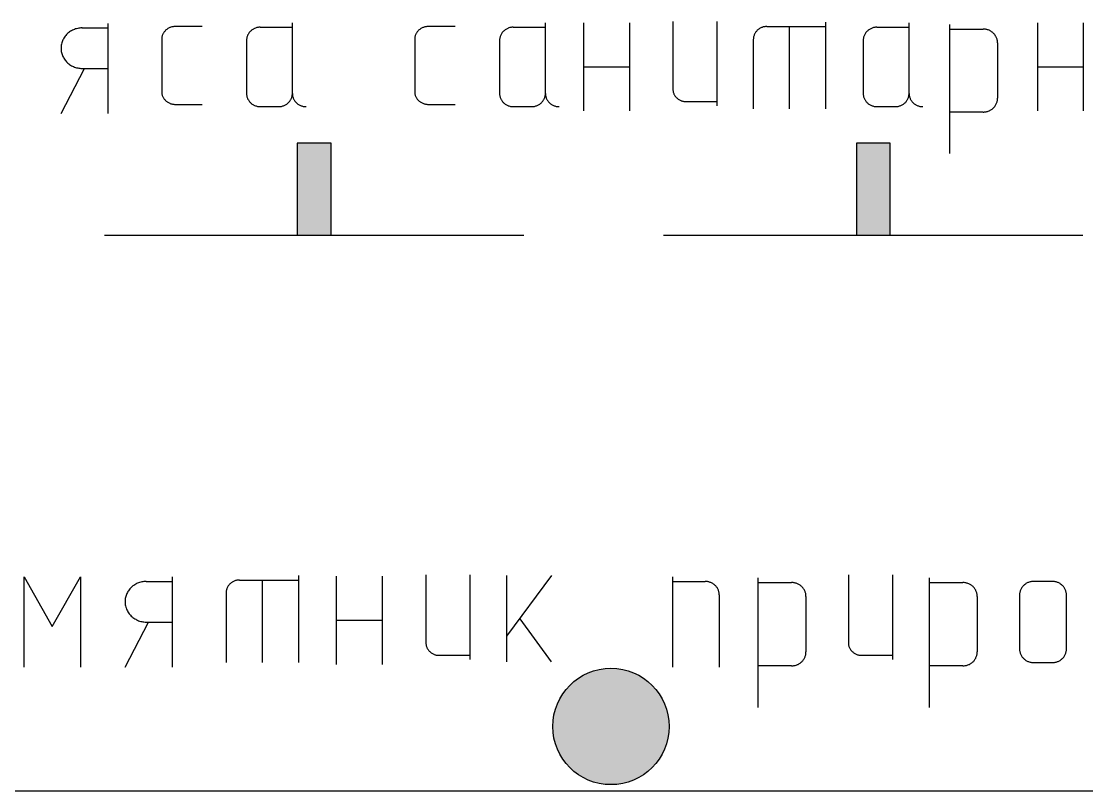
# Model space of a CAD drawing. Extents: x -2918 to -212, y 225 to 5715.
# Drawn here: x -374.54 to -362.2, y 924.3 to 933.22 of the extents above; entities that cross this region are included whole.
import ezdxf

# ---------------------------------------------------------------- set-up
doc = ezdxf.new("R2010")
doc.units = 0
doc.layers.get('0').update_dxf_attribs({"linetype": 'CONTINUOUS'})

# ---------------------------------------------------------------- blocks, each defined once
blk = doc.blocks.new('УСЛ__ОБОЗНАЧЕНИЯ_ГЕО_2')
at = {"linetype": 'CONTINUOUS'}
for points in [[(104.57, -100.262), (104.179, -100.262), (104.179, -101.328), (104.57, -101.328)], [(111.046, -100.262), (110.655, -100.262), (110.655, -101.328), (111.046, -101.328)]]:
    blk.add_hatch(color=18, dxfattribs=at).paths.add_polyline_path(points)
h = blk.add_hatch(color=18, dxfattribs=at)
edge = h.paths.add_edge_path()
edge.add_arc((107.812, -107.02), 0.674, 0, 360)
at = {"color": 18, "linetype": 'CONTINUOUS'}
for p, q in [((101.553, -98.965), (101.542, -98.972)), ((101.564, -98.958), (101.553, -98.965)), ((101.575, -98.952), (101.564, -98.958)), ((101.587, -98.947), (101.575, -98.952)), ((101.598, -98.943), (101.587, -98.947)), ((101.61, -98.938), (101.598, -98.943)), ((101.623, -98.935), (101.61, -98.938)), ((101.635, -98.932), (101.623, -98.935)), ((101.647, -98.93), (101.635, -98.932)), ((101.66, -98.928), (101.647, -98.93)), ((101.673, -98.927), (101.66, -98.928)), ((101.686, -98.927), (101.673, -98.927)), ((101.685, -98.927), (101.982, -98.927)), ((101.983, -98.875), (101.983, -99.916)), ((102.643, -98.966), (102.638, -98.972)), ((102.648, -98.96), (102.643, -98.966)), ((102.654, -98.954), (102.648, -98.96)), ((102.659, -98.949), (102.654, -98.954)), ((102.666, -98.943), (102.659, -98.949)), ((102.672, -98.939), (102.666, -98.943)), ((102.679, -98.934), (102.672, -98.939)), ((102.686, -98.93), (102.679, -98.934)), ((102.693, -98.926), (102.686, -98.93)), ((102.701, -98.923), (102.693, -98.926)), ((102.708, -98.92), (102.701, -98.923)), ((102.716, -98.917), (102.708, -98.92)), ((102.724, -98.915), (102.716, -98.917)), ((102.732, -98.913), (102.724, -98.915)), ((102.74, -98.912), (102.732, -98.913)), ((102.748, -98.911), (102.74, -98.912)), ((102.756, -98.91), (102.748, -98.911)), ((102.764, -98.91), (102.756, -98.91)), ((103.077, -98.91), (102.764, -98.91)), ((103.637, -98.963), (103.632, -98.969)), ((103.643, -98.958), (103.637, -98.963)), ((103.65, -98.952), (103.643, -98.958)), ((103.656, -98.948), (103.65, -98.952)), ((103.663, -98.943), (103.656, -98.948)), ((103.67, -98.939), (103.663, -98.943)), ((103.677, -98.935), (103.67, -98.939)), ((103.685, -98.932), (103.677, -98.935)), ((103.693, -98.928), (103.685, -98.932)), ((103.701, -98.926), (103.693, -98.928)), ((103.709, -98.923), (103.701, -98.926)), ((103.717, -98.922), (103.709, -98.923)), ((103.725, -98.92), (103.717, -98.922)), ((103.733, -98.919), (103.725, -98.92)), ((103.742, -98.919), (103.733, -98.919)), ((103.75, -98.918), (103.742, -98.919)), ((103.75, -98.918), (104.122, -98.918)), ((104.122, -99.685), (104.122, -98.867)), ((105.573, -98.966), (105.568, -98.972)), ((105.579, -98.96), (105.573, -98.966)), ((105.584, -98.954), (105.579, -98.96)), ((105.59, -98.949), (105.584, -98.954)), ((105.597, -98.943), (105.59, -98.949)), ((105.603, -98.939), (105.597, -98.943)), ((105.61, -98.934), (105.603, -98.939)), ((105.617, -98.93), (105.61, -98.934)), ((105.624, -98.926), (105.617, -98.93)), ((105.632, -98.923), (105.624, -98.926)), ((105.639, -98.92), (105.632, -98.923)), ((105.647, -98.917), (105.639, -98.92)), ((105.655, -98.915), (105.647, -98.917)), ((105.663, -98.913), (105.655, -98.915)), ((105.671, -98.912), (105.663, -98.913)), ((105.679, -98.911), (105.671, -98.912)), ((105.687, -98.91), (105.679, -98.911)), ((105.695, -98.91), (105.687, -98.91)), ((106.008, -98.91), (105.695, -98.91)), ((106.568, -98.963), (106.562, -98.969)), ((106.574, -98.958), (106.568, -98.963)), ((106.581, -98.952), (106.574, -98.958)), ((106.587, -98.948), (106.581, -98.952)), ((106.594, -98.943), (106.587, -98.948)), ((106.601, -98.939), (106.594, -98.943)), ((106.608, -98.935), (106.601, -98.939)), ((106.616, -98.932), (106.608, -98.935)), ((106.623, -98.928), (106.616, -98.932)), ((106.631, -98.926), (106.623, -98.928)), ((106.639, -98.923), (106.631, -98.926)), ((106.648, -98.922), (106.639, -98.923)), ((106.656, -98.92), (106.648, -98.922)), ((106.664, -98.919), (106.656, -98.92)), ((106.672, -98.919), (106.664, -98.919)), ((106.681, -98.918), (106.672, -98.919)), ((106.681, -98.918), (107.053, -98.918)), ((107.053, -99.685), (107.053, -98.867)), ((107.495, -98.866), (107.495, -99.885)), ((108.025, -98.866), (108.025, -99.885)), ((108.529, -98.85), (108.529, -99.632)), ((109.037, -98.85), (109.037, -99.828)), ((109.496, -98.966), (109.491, -98.972)), ((109.502, -98.96), (109.496, -98.966)), ((109.507, -98.954), (109.502, -98.96)), ((109.513, -98.949), (109.507, -98.954)), ((109.519, -98.943), (109.513, -98.949)), ((109.526, -98.939), (109.519, -98.943)), ((109.533, -98.934), (109.526, -98.939)), ((109.54, -98.93), (109.533, -98.934)), ((109.547, -98.926), (109.54, -98.93)), ((109.554, -98.923), (109.547, -98.926)), ((109.562, -98.92), (109.554, -98.923)), ((109.569, -98.917), (109.562, -98.92)), ((109.577, -98.915), (109.569, -98.917)), ((109.585, -98.913), (109.577, -98.915)), ((109.593, -98.912), (109.585, -98.913)), ((109.601, -98.911), (109.593, -98.912)), ((109.61, -98.91), (109.601, -98.911)), ((109.618, -98.91), (109.61, -98.91)), ((109.618, -98.91), (110.296, -98.91)), ((109.878, -98.91), (109.878, -99.862)), ((110.296, -98.86), (110.296, -99.862)), ((110.78, -98.963), (110.775, -98.969)), ((110.786, -98.958), (110.78, -98.963)), ((110.793, -98.952), (110.786, -98.958)), ((110.8, -98.948), (110.793, -98.952)), ((110.806, -98.943), (110.8, -98.948)), ((110.814, -98.939), (110.806, -98.943)), ((110.821, -98.935), (110.814, -98.939)), ((110.828, -98.932), (110.821, -98.935)), ((110.836, -98.928), (110.828, -98.932)), ((110.844, -98.926), (110.836, -98.928)), ((110.852, -98.923), (110.844, -98.926)), ((110.86, -98.922), (110.852, -98.923)), ((110.868, -98.92), (110.86, -98.922)), ((110.877, -98.919), (110.868, -98.92)), ((110.885, -98.919), (110.877, -98.919)), ((110.893, -98.918), (110.885, -98.919)), ((110.893, -98.918), (111.265, -98.918)), ((111.265, -99.685), (111.265, -98.867)), ((111.734, -98.886), (111.734, -100.382)), ((111.734, -98.939), (112.123, -98.939)), ((112.132, -98.94), (112.123, -98.939)), ((112.14, -98.94), (112.132, -98.94)), ((112.149, -98.941), (112.14, -98.94)), ((112.158, -98.943), (112.149, -98.941)), ((112.166, -98.945), (112.158, -98.943)), ((112.175, -98.947), (112.166, -98.945)), ((112.183, -98.95), (112.175, -98.947)), ((112.191, -98.953), (112.183, -98.95)), ((112.199, -98.957), (112.191, -98.953)), ((112.206, -98.961), (112.199, -98.957)), ((112.214, -98.965), (112.206, -98.961)), ((112.221, -98.97), (112.214, -98.965)), ((112.752, -98.866), (112.752, -99.885)), ((113.282, -98.866), (113.282, -99.885)), ((101.454, -99.089), (101.45, -99.1)), ((101.458, -99.077), (101.454, -99.089)), ((101.463, -99.066), (101.458, -99.077)), ((101.469, -99.055), (101.463, -99.066)), ((101.475, -99.044), (101.469, -99.055)), ((101.481, -99.034), (101.475, -99.044)), ((101.489, -99.023), (101.481, -99.034)), ((101.496, -99.014), (101.489, -99.023)), ((101.505, -99.004), (101.496, -99.014)), ((101.513, -98.996), (101.505, -99.004)), ((101.523, -98.987), (101.513, -98.996)), ((101.532, -98.979), (101.523, -98.987)), ((101.542, -98.972), (101.532, -98.979)), ((102.609, -99.044), (102.608, -99.052)), ((102.608, -99.052), (102.608, -99.06)), ((102.608, -99.06), (102.608, -99.662)), ((102.61, -99.037), (102.609, -99.044)), ((102.611, -99.029), (102.61, -99.037)), ((102.613, -99.021), (102.611, -99.029)), ((102.615, -99.014), (102.613, -99.021)), ((102.618, -99.006), (102.615, -99.014)), ((102.621, -98.999), (102.618, -99.006)), ((102.625, -98.992), (102.621, -98.999)), ((102.629, -98.985), (102.625, -98.992)), ((102.633, -98.978), (102.629, -98.985)), ((102.638, -98.972), (102.633, -98.978)), ((103.593, -99.048), (103.591, -99.056)), ((103.591, -99.056), (103.591, -99.063)), ((103.591, -99.063), (103.591, -99.072)), ((103.591, -99.072), (103.591, -99.685)), ((103.594, -99.04), (103.593, -99.048)), ((103.596, -99.032), (103.594, -99.04)), ((103.598, -99.024), (103.596, -99.032)), ((103.601, -99.017), (103.598, -99.024)), ((103.604, -99.009), (103.601, -99.017)), ((103.608, -99.002), (103.604, -99.009)), ((103.612, -98.995), (103.608, -99.002)), ((103.616, -98.988), (103.612, -98.995)), ((103.621, -98.981), (103.616, -98.988)), ((103.626, -98.975), (103.621, -98.981)), ((103.632, -98.969), (103.626, -98.975)), ((105.54, -99.037), (105.539, -99.044)), ((105.539, -99.044), (105.539, -99.052)), ((105.539, -99.052), (105.539, -99.06)), ((105.539, -99.06), (105.539, -99.662)), ((105.542, -99.029), (105.54, -99.037)), ((105.544, -99.021), (105.542, -99.029)), ((105.546, -99.014), (105.544, -99.021)), ((105.549, -99.006), (105.546, -99.014)), ((105.552, -98.999), (105.549, -99.006)), ((105.556, -98.992), (105.552, -98.999)), ((105.56, -98.985), (105.556, -98.992)), ((105.564, -98.978), (105.56, -98.985)), ((105.568, -98.972), (105.564, -98.978)), ((106.522, -99.063), (106.521, -99.072)), ((106.521, -99.072), (106.521, -99.685)), ((106.523, -99.048), (106.522, -99.056)), ((106.522, -99.056), (106.522, -99.063)), ((106.525, -99.04), (106.523, -99.048)), ((106.527, -99.032), (106.525, -99.04)), ((106.529, -99.024), (106.527, -99.032)), ((106.532, -99.017), (106.529, -99.024)), ((106.535, -99.009), (106.532, -99.017)), ((106.539, -99.002), (106.535, -99.009)), ((106.543, -98.995), (106.539, -99.002)), ((106.547, -98.988), (106.543, -98.995)), ((106.552, -98.981), (106.547, -98.988)), ((106.557, -98.975), (106.552, -98.981)), ((106.562, -98.969), (106.557, -98.975)), ((109.462, -99.052), (109.461, -99.06)), ((109.461, -99.06), (109.461, -99.862)), ((109.463, -99.037), (109.462, -99.044)), ((109.462, -99.044), (109.462, -99.052)), ((109.465, -99.029), (109.463, -99.037)), ((109.467, -99.021), (109.465, -99.029)), ((109.469, -99.014), (109.467, -99.021)), ((109.472, -99.006), (109.469, -99.014)), ((109.475, -98.999), (109.472, -99.006)), ((109.478, -98.992), (109.475, -98.999)), ((109.482, -98.985), (109.478, -98.992)), ((109.487, -98.978), (109.482, -98.985)), ((109.491, -98.972), (109.487, -98.978)), ((110.735, -99.056), (110.734, -99.063)), ((110.734, -99.063), (110.734, -99.072)), ((110.734, -99.072), (110.734, -99.685)), ((110.736, -99.048), (110.735, -99.056)), ((110.737, -99.04), (110.736, -99.048)), ((110.739, -99.032), (110.737, -99.04)), ((110.741, -99.024), (110.739, -99.032)), ((110.744, -99.017), (110.741, -99.024)), ((110.748, -99.009), (110.744, -99.017)), ((110.751, -99.002), (110.748, -99.009)), ((110.755, -98.995), (110.751, -99.002)), ((110.76, -98.988), (110.755, -98.995)), ((110.764, -98.981), (110.76, -98.988)), ((110.769, -98.975), (110.764, -98.981)), ((110.775, -98.969), (110.769, -98.975)), ((112.228, -98.975), (112.221, -98.97)), ((112.235, -98.981), (112.228, -98.975)), ((112.241, -98.986), (112.235, -98.981)), ((112.247, -98.993), (112.241, -98.986)), ((112.253, -98.999), (112.247, -98.993)), ((112.258, -99.005), (112.253, -98.999)), ((112.263, -99.012), (112.258, -99.005)), ((112.267, -99.02), (112.263, -99.012)), ((112.271, -99.027), (112.267, -99.02)), ((112.275, -99.034), (112.271, -99.027)), ((112.279, -99.042), (112.275, -99.034)), ((112.282, -99.05), (112.279, -99.042)), ((112.284, -99.058), (112.282, -99.05)), ((112.286, -99.066), (112.284, -99.058)), ((112.288, -99.075), (112.286, -99.066)), ((112.289, -99.083), (112.288, -99.075)), ((112.289, -99.091), (112.289, -99.083)), ((112.29, -99.1), (112.289, -99.091)), ((101.443, -99.137), (101.442, -99.149)), ((101.442, -99.149), (101.442, -99.161)), ((101.442, -99.161), (101.442, -99.173)), ((101.442, -99.173), (101.443, -99.186)), ((101.445, -99.125), (101.443, -99.137)), ((101.443, -99.186), (101.445, -99.198)), ((101.447, -99.113), (101.445, -99.125)), ((101.445, -99.198), (101.447, -99.21)), ((101.45, -99.1), (101.447, -99.113)), ((101.447, -99.21), (101.45, -99.222)), ((112.29, -99.1), (112.29, -99.741)), ((101.45, -99.222), (101.454, -99.234)), ((101.454, -99.234), (101.458, -99.245)), ((101.458, -99.245), (101.463, -99.256)), ((101.463, -99.256), (101.469, -99.267)), ((101.469, -99.267), (101.475, -99.278)), ((101.475, -99.278), (101.481, -99.289)), ((101.481, -99.289), (101.489, -99.299)), ((101.489, -99.299), (101.496, -99.308)), ((101.496, -99.308), (101.505, -99.318)), ((101.505, -99.318), (101.513, -99.327)), ((101.513, -99.327), (101.523, -99.335)), ((101.523, -99.335), (101.532, -99.343)), ((101.442, -99.916), (101.713, -99.395)), ((101.532, -99.343), (101.542, -99.351)), ((101.542, -99.351), (101.553, -99.358)), ((101.553, -99.358), (101.564, -99.364)), ((101.564, -99.364), (101.575, -99.37)), ((101.575, -99.37), (101.587, -99.375)), ((101.587, -99.375), (101.598, -99.38)), ((101.598, -99.38), (101.61, -99.384)), ((101.61, -99.384), (101.623, -99.387)), ((101.623, -99.387), (101.635, -99.39)), ((101.635, -99.39), (101.647, -99.392)), ((101.647, -99.392), (101.66, -99.394)), ((101.66, -99.394), (101.673, -99.395)), ((101.673, -99.395), (101.686, -99.395)), ((101.684, -99.396), (101.985, -99.396)), ((107.495, -99.376), (108.025, -99.376)), ((112.752, -99.376), (113.282, -99.376)), ((102.608, -99.662), (102.608, -99.67)), ((102.608, -99.67), (102.609, -99.678)), ((102.609, -99.678), (102.61, -99.686)), ((102.61, -99.686), (102.611, -99.693)), ((102.611, -99.693), (102.613, -99.701)), ((102.613, -99.701), (102.615, -99.708)), ((102.615, -99.708), (102.618, -99.716)), ((103.591, -99.685), (103.591, -99.693)), ((103.591, -99.693), (103.591, -99.701)), ((103.591, -99.701), (103.593, -99.709)), ((103.593, -99.709), (103.594, -99.716)), ((104.118, -99.716), (104.12, -99.709)), ((104.12, -99.709), (104.121, -99.701)), ((104.121, -99.701), (104.122, -99.693)), ((104.122, -99.693), (104.122, -99.685)), ((104.122, -99.685), (104.122, -99.693)), ((104.122, -99.693), (104.123, -99.701)), ((104.123, -99.701), (104.124, -99.709)), ((104.124, -99.709), (104.125, -99.716)), ((105.539, -99.662), (105.539, -99.67)), ((105.539, -99.67), (105.539, -99.678)), ((105.539, -99.678), (105.54, -99.686)), ((105.54, -99.686), (105.542, -99.693)), ((105.542, -99.693), (105.544, -99.701)), ((105.544, -99.701), (105.546, -99.708)), ((105.546, -99.708), (105.549, -99.716)), ((106.521, -99.685), (106.522, -99.693)), ((106.522, -99.693), (106.522, -99.701)), ((106.522, -99.701), (106.523, -99.709)), ((106.523, -99.709), (106.525, -99.716)), ((107.049, -99.716), (107.051, -99.709)), ((107.051, -99.709), (107.052, -99.701)), ((107.052, -99.693), (107.053, -99.685)), ((107.052, -99.701), (107.052, -99.693)), ((107.053, -99.685), (107.053, -99.693)), ((107.053, -99.693), (107.053, -99.701)), ((107.053, -99.701), (107.055, -99.709)), ((107.055, -99.709), (107.056, -99.716)), ((108.529, -99.632), (108.529, -99.64)), ((108.529, -99.64), (108.53, -99.648)), ((108.53, -99.648), (108.531, -99.655)), ((108.531, -99.655), (108.532, -99.663)), ((108.532, -99.663), (108.534, -99.67)), ((108.534, -99.67), (108.536, -99.678)), ((108.536, -99.678), (108.539, -99.685)), ((108.539, -99.685), (108.542, -99.692)), ((108.542, -99.692), (108.546, -99.699)), ((108.546, -99.699), (108.549, -99.706)), ((108.549, -99.706), (108.553, -99.712)), ((110.734, -99.685), (110.734, -99.693)), ((110.734, -99.693), (110.735, -99.701)), ((110.735, -99.701), (110.736, -99.709)), ((110.736, -99.709), (110.737, -99.716)), ((111.262, -99.716), (111.263, -99.709)), ((111.263, -99.709), (111.264, -99.701)), ((111.264, -99.701), (111.265, -99.693)), ((111.265, -99.693), (111.265, -99.685)), ((111.265, -99.685), (111.265, -99.693)), ((111.265, -99.693), (111.266, -99.701)), ((111.266, -99.701), (111.267, -99.709)), ((111.267, -99.709), (111.269, -99.716)), ((102.618, -99.716), (102.621, -99.723)), ((102.621, -99.723), (102.625, -99.73)), ((102.625, -99.73), (102.629, -99.737)), ((102.629, -99.737), (102.633, -99.744)), ((102.633, -99.744), (102.638, -99.75)), ((102.638, -99.75), (102.643, -99.757)), ((102.643, -99.757), (102.648, -99.763)), ((102.648, -99.763), (102.654, -99.768)), ((102.654, -99.768), (102.659, -99.774)), ((102.659, -99.774), (102.666, -99.779)), ((102.666, -99.779), (102.672, -99.784)), ((102.672, -99.784), (102.679, -99.788)), ((102.679, -99.788), (102.686, -99.792)), ((102.686, -99.792), (102.693, -99.796)), ((102.693, -99.796), (102.701, -99.799)), ((102.701, -99.799), (102.708, -99.802)), ((102.708, -99.802), (102.716, -99.805)), ((102.716, -99.805), (102.724, -99.807)), ((102.724, -99.807), (102.732, -99.809)), ((102.732, -99.809), (102.74, -99.811)), ((102.74, -99.811), (102.748, -99.811)), ((102.748, -99.811), (102.756, -99.812)), ((102.756, -99.812), (102.764, -99.812)), ((102.764, -99.812), (103.077, -99.812)), ((103.594, -99.716), (103.596, -99.724)), ((103.596, -99.724), (103.598, -99.732)), ((103.598, -99.732), (103.601, -99.74)), ((103.601, -99.74), (103.604, -99.747)), ((103.604, -99.747), (103.608, -99.754)), ((103.608, -99.754), (103.612, -99.761)), ((103.612, -99.761), (103.616, -99.768)), ((103.616, -99.768), (103.621, -99.775)), ((103.621, -99.775), (103.626, -99.781)), ((103.626, -99.781), (103.632, -99.787)), ((103.632, -99.787), (103.637, -99.793)), ((103.637, -99.793), (103.643, -99.798)), ((103.643, -99.798), (103.65, -99.804)), ((103.65, -99.804), (103.656, -99.809)), ((103.656, -99.809), (103.663, -99.813)), ((103.663, -99.813), (103.67, -99.817)), ((103.67, -99.817), (103.677, -99.821)), ((103.677, -99.821), (103.685, -99.825)), ((103.685, -99.825), (103.693, -99.828)), ((103.693, -99.828), (103.701, -99.83)), ((103.701, -99.83), (103.709, -99.833)), ((103.709, -99.833), (103.717, -99.835)), ((103.996, -99.835), (104.004, -99.833)), ((104.004, -99.833), (104.012, -99.83)), ((104.012, -99.83), (104.02, -99.828)), ((104.02, -99.828), (104.027, -99.825)), ((104.027, -99.825), (104.035, -99.821)), ((104.035, -99.821), (104.042, -99.817)), ((104.042, -99.817), (104.049, -99.813)), ((104.049, -99.813), (104.056, -99.809)), ((104.056, -99.809), (104.063, -99.804)), ((104.063, -99.804), (104.069, -99.798)), ((104.069, -99.798), (104.075, -99.793)), ((104.075, -99.793), (104.081, -99.787)), ((104.081, -99.787), (104.086, -99.781)), ((104.086, -99.781), (104.091, -99.775)), ((104.091, -99.775), (104.096, -99.768)), ((104.096, -99.768), (104.1, -99.761)), ((104.1, -99.761), (104.104, -99.754)), ((104.104, -99.754), (104.108, -99.747)), ((104.108, -99.747), (104.111, -99.74)), ((104.111, -99.74), (104.114, -99.732)), ((104.114, -99.732), (104.116, -99.724)), ((104.116, -99.724), (104.118, -99.716)), ((104.125, -99.716), (104.127, -99.724)), ((104.127, -99.724), (104.13, -99.732)), ((104.13, -99.732), (104.133, -99.74)), ((104.133, -99.74), (104.136, -99.747)), ((104.136, -99.747), (104.139, -99.754)), ((104.139, -99.754), (104.143, -99.761)), ((104.143, -99.761), (104.147, -99.768)), ((104.147, -99.768), (104.152, -99.775)), ((104.152, -99.775), (104.157, -99.781)), ((104.157, -99.781), (104.163, -99.787)), ((104.163, -99.787), (104.169, -99.793)), ((104.169, -99.793), (104.175, -99.798)), ((104.175, -99.798), (104.181, -99.804)), ((104.181, -99.804), (104.187, -99.809)), ((104.187, -99.809), (104.194, -99.813)), ((104.194, -99.813), (104.202, -99.817)), ((104.202, -99.817), (104.209, -99.821)), ((104.209, -99.821), (104.217, -99.825)), ((104.217, -99.825), (104.224, -99.828)), ((104.224, -99.828), (104.232, -99.83)), ((104.232, -99.83), (104.24, -99.833)), ((104.24, -99.833), (104.248, -99.835)), ((105.549, -99.716), (105.552, -99.723)), ((105.552, -99.723), (105.556, -99.73)), ((105.556, -99.73), (105.56, -99.737)), ((105.56, -99.737), (105.564, -99.744)), ((105.564, -99.744), (105.568, -99.75)), ((105.568, -99.75), (105.573, -99.757)), ((105.573, -99.757), (105.579, -99.763)), ((105.579, -99.763), (105.584, -99.768)), ((105.584, -99.768), (105.59, -99.774)), ((105.59, -99.774), (105.597, -99.779)), ((105.597, -99.779), (105.603, -99.784)), ((105.603, -99.784), (105.61, -99.788)), ((105.61, -99.788), (105.617, -99.792)), ((105.617, -99.792), (105.624, -99.796)), ((105.624, -99.796), (105.632, -99.799)), ((105.632, -99.799), (105.639, -99.802)), ((105.639, -99.802), (105.647, -99.805)), ((105.647, -99.805), (105.655, -99.807)), ((105.655, -99.807), (105.663, -99.809)), ((105.663, -99.809), (105.671, -99.811)), ((105.671, -99.811), (105.679, -99.811)), ((105.679, -99.811), (105.687, -99.812)), ((105.687, -99.812), (105.695, -99.812)), ((105.695, -99.812), (106.008, -99.812)), ((106.525, -99.716), (106.527, -99.724)), ((106.527, -99.724), (106.529, -99.732)), ((106.529, -99.732), (106.532, -99.74)), ((106.532, -99.74), (106.535, -99.747)), ((106.535, -99.747), (106.539, -99.754)), ((106.539, -99.754), (106.543, -99.761)), ((106.543, -99.761), (106.547, -99.768)), ((106.547, -99.768), (106.552, -99.775)), ((106.552, -99.775), (106.557, -99.781)), ((106.557, -99.781), (106.562, -99.787)), ((106.562, -99.787), (106.568, -99.793)), ((106.568, -99.793), (106.574, -99.798)), ((106.574, -99.798), (106.581, -99.804)), ((106.581, -99.804), (106.587, -99.809)), ((106.587, -99.809), (106.594, -99.813)), ((106.594, -99.813), (106.601, -99.817)), ((106.601, -99.817), (106.608, -99.821)), ((106.608, -99.821), (106.616, -99.825)), ((106.616, -99.825), (106.623, -99.828)), ((106.623, -99.828), (106.631, -99.83)), ((106.631, -99.83), (106.639, -99.833)), ((106.639, -99.833), (106.648, -99.835)), ((106.926, -99.835), (106.934, -99.833)), ((106.934, -99.833), (106.943, -99.83)), ((106.943, -99.83), (106.95, -99.828)), ((106.95, -99.828), (106.958, -99.825)), ((106.958, -99.825), (106.966, -99.821)), ((106.966, -99.821), (106.973, -99.817)), ((106.973, -99.817), (106.98, -99.813)), ((106.98, -99.813), (106.987, -99.809)), ((106.987, -99.809), (106.993, -99.804)), ((106.993, -99.804), (107, -99.798)), ((107, -99.798), (107.006, -99.793)), ((107.006, -99.793), (107.012, -99.787)), ((107.012, -99.787), (107.017, -99.781)), ((107.017, -99.781), (107.022, -99.775)), ((107.022, -99.775), (107.027, -99.768)), ((107.027, -99.768), (107.031, -99.761)), ((107.031, -99.761), (107.035, -99.754)), ((107.035, -99.754), (107.039, -99.747)), ((107.039, -99.747), (107.042, -99.74)), ((107.042, -99.74), (107.045, -99.732)), ((107.045, -99.732), (107.047, -99.724)), ((107.047, -99.724), (107.049, -99.716)), ((107.056, -99.716), (107.058, -99.724)), ((107.058, -99.724), (107.06, -99.732)), ((107.06, -99.732), (107.063, -99.74)), ((107.063, -99.74), (107.066, -99.747)), ((107.066, -99.747), (107.07, -99.754)), ((107.07, -99.754), (107.074, -99.761)), ((107.074, -99.761), (107.078, -99.768)), ((107.078, -99.768), (107.083, -99.775)), ((107.083, -99.775), (107.088, -99.781)), ((107.088, -99.781), (107.094, -99.787)), ((107.094, -99.787), (107.099, -99.793)), ((107.099, -99.793), (107.105, -99.798)), ((107.105, -99.798), (107.112, -99.804)), ((107.112, -99.804), (107.118, -99.809)), ((107.118, -99.809), (107.125, -99.813)), ((107.125, -99.813), (107.132, -99.817)), ((107.132, -99.817), (107.14, -99.821)), ((107.14, -99.821), (107.147, -99.825)), ((107.147, -99.825), (107.155, -99.828)), ((107.155, -99.828), (107.163, -99.83)), ((107.163, -99.83), (107.171, -99.833)), ((107.171, -99.833), (107.179, -99.835)), ((108.553, -99.712), (108.558, -99.719)), ((108.558, -99.719), (108.563, -99.725)), ((108.563, -99.725), (108.568, -99.731)), ((108.568, -99.731), (108.574, -99.736)), ((108.574, -99.736), (108.579, -99.741)), ((108.579, -99.741), (108.586, -99.746)), ((108.586, -99.746), (108.592, -99.751)), ((108.592, -99.751), (108.598, -99.755)), ((108.598, -99.755), (108.605, -99.759)), ((108.605, -99.759), (108.612, -99.763)), ((108.612, -99.763), (108.62, -99.766)), ((108.62, -99.766), (108.627, -99.769)), ((108.627, -99.769), (108.634, -99.772)), ((108.634, -99.772), (108.642, -99.774)), ((108.642, -99.774), (108.65, -99.776)), ((108.65, -99.776), (108.658, -99.777)), ((108.658, -99.777), (108.665, -99.778)), ((108.665, -99.778), (108.673, -99.779)), ((108.673, -99.779), (108.681, -99.779)), ((108.681, -99.779), (109.037, -99.779)), ((110.737, -99.716), (110.739, -99.724)), ((110.739, -99.724), (110.741, -99.732)), ((110.741, -99.732), (110.744, -99.74)), ((110.744, -99.74), (110.748, -99.747)), ((110.748, -99.747), (110.751, -99.754)), ((110.751, -99.754), (110.755, -99.761)), ((110.755, -99.761), (110.76, -99.768)), ((110.76, -99.768), (110.764, -99.775)), ((110.764, -99.775), (110.769, -99.781)), ((110.769, -99.781), (110.775, -99.787)), ((110.775, -99.787), (110.78, -99.793)), ((110.78, -99.793), (110.786, -99.798)), ((110.786, -99.798), (110.793, -99.804)), ((110.793, -99.804), (110.8, -99.809)), ((110.8, -99.809), (110.806, -99.813)), ((110.806, -99.813), (110.814, -99.817)), ((110.814, -99.817), (110.821, -99.821)), ((110.821, -99.821), (110.828, -99.825)), ((110.828, -99.825), (110.836, -99.828)), ((110.836, -99.828), (110.844, -99.83)), ((110.844, -99.83), (110.852, -99.833)), ((110.852, -99.833), (110.86, -99.835)), ((111.139, -99.835), (111.147, -99.833)), ((111.147, -99.833), (111.155, -99.83)), ((111.155, -99.83), (111.163, -99.828)), ((111.163, -99.828), (111.171, -99.825)), ((111.171, -99.825), (111.178, -99.821)), ((111.178, -99.821), (111.185, -99.817)), ((111.185, -99.817), (111.193, -99.813)), ((111.193, -99.813), (111.199, -99.809)), ((111.199, -99.809), (111.206, -99.804)), ((111.206, -99.804), (111.212, -99.798)), ((111.212, -99.798), (111.218, -99.793)), ((111.218, -99.793), (111.224, -99.787)), ((111.224, -99.787), (111.23, -99.781)), ((111.23, -99.781), (111.235, -99.775)), ((111.235, -99.775), (111.239, -99.768)), ((111.239, -99.768), (111.244, -99.761)), ((111.244, -99.761), (111.248, -99.754)), ((111.248, -99.754), (111.251, -99.747)), ((111.251, -99.747), (111.254, -99.74)), ((111.254, -99.74), (111.257, -99.732)), ((111.257, -99.732), (111.26, -99.724)), ((111.26, -99.724), (111.262, -99.716)), ((111.269, -99.716), (111.271, -99.724)), ((111.271, -99.724), (111.273, -99.732)), ((111.273, -99.732), (111.276, -99.74)), ((111.276, -99.74), (111.279, -99.747)), ((111.279, -99.747), (111.282, -99.754)), ((111.282, -99.754), (111.286, -99.761)), ((111.286, -99.761), (111.291, -99.768)), ((111.291, -99.768), (111.296, -99.775)), ((111.296, -99.775), (111.301, -99.781)), ((111.301, -99.781), (111.306, -99.787)), ((111.306, -99.787), (111.312, -99.793)), ((111.312, -99.793), (111.318, -99.798)), ((111.318, -99.798), (111.324, -99.804)), ((111.324, -99.804), (111.331, -99.809)), ((111.331, -99.809), (111.338, -99.813)), ((111.338, -99.813), (111.345, -99.817)), ((111.345, -99.817), (111.352, -99.821)), ((111.352, -99.821), (111.36, -99.825)), ((111.36, -99.825), (111.367, -99.828)), ((111.367, -99.828), (111.375, -99.83)), ((111.375, -99.83), (111.383, -99.833)), ((111.383, -99.833), (111.391, -99.835)), ((112.258, -99.835), (112.263, -99.828)), ((112.263, -99.828), (112.267, -99.821)), ((112.267, -99.821), (112.271, -99.814)), ((112.271, -99.814), (112.275, -99.806)), ((112.275, -99.806), (112.279, -99.798)), ((112.279, -99.798), (112.282, -99.79)), ((112.282, -99.79), (112.284, -99.782)), ((112.284, -99.782), (112.286, -99.774)), ((112.286, -99.774), (112.288, -99.766)), ((112.288, -99.766), (112.289, -99.758)), ((112.289, -99.749), (112.29, -99.741)), ((112.289, -99.758), (112.289, -99.749)), ((103.717, -99.835), (103.725, -99.836)), ((103.725, -99.836), (103.733, -99.837)), ((103.733, -99.837), (103.742, -99.838)), ((103.742, -99.838), (103.75, -99.838)), ((103.75, -99.838), (103.963, -99.838)), ((103.963, -99.838), (103.971, -99.838)), ((103.971, -99.838), (103.979, -99.837)), ((103.979, -99.837), (103.987, -99.836)), ((103.987, -99.836), (103.996, -99.835)), ((104.248, -99.835), (104.256, -99.836)), ((104.256, -99.836), (104.265, -99.837)), ((104.265, -99.837), (104.273, -99.838)), ((104.273, -99.838), (104.281, -99.838)), ((106.648, -99.835), (106.656, -99.836)), ((106.656, -99.836), (106.664, -99.837)), ((106.664, -99.837), (106.672, -99.838)), ((106.672, -99.838), (106.681, -99.838)), ((106.681, -99.838), (106.893, -99.838)), ((106.893, -99.838), (106.902, -99.838)), ((106.902, -99.838), (106.91, -99.837)), ((106.91, -99.837), (106.918, -99.836)), ((106.918, -99.836), (106.926, -99.835)), ((107.179, -99.835), (107.187, -99.836)), ((107.187, -99.836), (107.195, -99.837)), ((107.195, -99.837), (107.204, -99.838)), ((107.204, -99.838), (107.212, -99.838)), ((110.86, -99.835), (110.868, -99.836)), ((110.868, -99.836), (110.877, -99.837)), ((110.877, -99.837), (110.885, -99.838)), ((110.885, -99.838), (110.893, -99.838)), ((110.893, -99.838), (111.106, -99.838)), ((111.106, -99.838), (111.114, -99.838)), ((111.114, -99.838), (111.122, -99.837)), ((111.122, -99.837), (111.131, -99.836)), ((111.131, -99.836), (111.139, -99.835)), ((111.391, -99.835), (111.399, -99.836)), ((111.399, -99.836), (111.408, -99.837)), ((111.408, -99.837), (111.416, -99.838)), ((111.416, -99.838), (111.424, -99.838)), ((112.123, -99.901), (111.734, -99.901)), ((112.123, -99.901), (112.132, -99.901)), ((112.132, -99.901), (112.14, -99.9)), ((112.14, -99.9), (112.149, -99.899)), ((112.149, -99.899), (112.158, -99.898)), ((112.158, -99.898), (112.166, -99.896)), ((112.166, -99.896), (112.175, -99.893)), ((112.175, -99.893), (112.183, -99.891)), ((112.183, -99.891), (112.191, -99.887)), ((112.191, -99.887), (112.199, -99.884)), ((112.199, -99.884), (112.206, -99.88)), ((112.206, -99.88), (112.214, -99.875)), ((112.214, -99.875), (112.221, -99.871)), ((112.221, -99.871), (112.228, -99.866)), ((112.228, -99.866), (112.235, -99.86)), ((112.235, -99.86), (112.241, -99.854)), ((112.241, -99.854), (112.247, -99.848)), ((112.247, -99.848), (112.253, -99.842)), ((112.253, -99.842), (112.258, -99.835)), ((104.57, -100.262), (104.179, -100.262)), ((104.179, -100.262), (104.179, -101.328)), ((104.57, -101.328), (104.57, -100.262)), ((111.046, -100.262), (110.655, -100.262)), ((110.655, -100.262), (110.655, -101.328)), ((111.046, -101.328), (111.046, -100.262)), ((101.946, -101.328), (106.803, -101.328)), ((104.179, -101.328), (104.57, -101.328)), ((108.422, -101.328), (113.279, -101.328)), ((110.655, -101.328), (111.046, -101.328)), ((105.668, -105.262), (105.668, -106.048)), ((106.178, -105.262), (106.178, -106.244)), ((110.562, -105.262), (110.562, -106.048)), ((111.072, -105.262), (111.072, -106.244)), ((101.015, -106.332), (101.015, -105.287)), ((101.015, -105.287), (101.341, -105.862)), ((101.341, -105.862), (101.666, -105.287)), ((101.666, -105.287), (101.666, -106.332)), ((102.285, -105.385), (102.275, -105.392)), ((102.296, -105.378), (102.285, -105.385)), ((102.307, -105.371), (102.296, -105.378)), ((102.318, -105.365), (102.307, -105.371)), ((102.329, -105.36), (102.318, -105.365)), ((102.341, -105.355), (102.329, -105.36)), ((102.353, -105.351), (102.341, -105.355)), ((102.366, -105.348), (102.353, -105.351)), ((102.378, -105.345), (102.366, -105.348)), ((102.39, -105.343), (102.378, -105.345)), ((102.403, -105.341), (102.39, -105.343)), ((102.416, -105.34), (102.403, -105.341)), ((102.429, -105.34), (102.416, -105.34)), ((102.428, -105.339), (102.726, -105.339)), ((102.728, -105.287), (102.728, -106.332)), ((103.384, -105.385), (103.379, -105.392)), ((103.389, -105.379), (103.384, -105.385)), ((103.394, -105.373), (103.389, -105.379)), ((103.4, -105.367), (103.394, -105.373)), ((103.406, -105.362), (103.4, -105.367)), ((103.412, -105.356), (103.406, -105.362)), ((103.419, -105.352), (103.412, -105.356)), ((103.425, -105.347), (103.419, -105.352)), ((103.433, -105.343), (103.425, -105.347)), ((103.44, -105.339), (103.433, -105.343)), ((103.447, -105.336), (103.44, -105.339)), ((103.455, -105.333), (103.447, -105.336)), ((103.462, -105.33), (103.455, -105.333)), ((103.47, -105.328), (103.462, -105.33)), ((103.478, -105.326), (103.47, -105.328)), ((103.486, -105.325), (103.478, -105.326)), ((103.495, -105.324), (103.486, -105.325)), ((103.503, -105.323), (103.495, -105.324)), ((103.511, -105.323), (103.503, -105.323)), ((103.511, -105.323), (104.191, -105.323)), ((103.773, -105.323), (103.773, -106.279)), ((104.191, -105.272), (104.191, -106.279)), ((104.631, -105.279), (104.631, -106.301)), ((105.162, -105.279), (105.162, -106.301)), ((106.604, -105.27), (106.604, -106.272)), ((107.124, -105.27), (106.604, -105.972)), ((108.524, -105.287), (108.524, -106.332)), ((108.524, -105.34), (108.904, -105.34)), ((108.912, -105.34), (108.904, -105.34)), ((108.921, -105.34), (108.912, -105.34)), ((108.929, -105.342), (108.921, -105.34)), ((108.938, -105.343), (108.929, -105.342)), ((108.946, -105.345), (108.938, -105.343)), ((108.954, -105.347), (108.946, -105.345)), ((108.962, -105.35), (108.954, -105.347)), ((108.97, -105.353), (108.962, -105.35)), ((108.978, -105.357), (108.97, -105.353)), ((108.985, -105.361), (108.978, -105.357)), ((108.993, -105.365), (108.985, -105.361)), ((109, -105.37), (108.993, -105.365)), ((109.006, -105.375), (109, -105.37)), ((109.013, -105.38), (109.006, -105.375)), ((109.019, -105.386), (109.013, -105.38)), ((109.025, -105.392), (109.019, -105.386)), ((109.514, -105.299), (109.514, -106.8)), ((109.514, -105.352), (109.904, -105.352)), ((109.913, -105.353), (109.904, -105.352)), ((109.921, -105.353), (109.913, -105.353)), ((109.93, -105.354), (109.921, -105.353)), ((109.939, -105.356), (109.93, -105.354)), ((109.947, -105.358), (109.939, -105.356)), ((109.956, -105.36), (109.947, -105.358)), ((109.964, -105.363), (109.956, -105.36)), ((109.972, -105.366), (109.964, -105.363)), ((109.98, -105.37), (109.972, -105.366)), ((109.988, -105.374), (109.98, -105.37)), ((109.995, -105.378), (109.988, -105.374)), ((110.002, -105.383), (109.995, -105.378)), ((110.009, -105.388), (110.002, -105.383)), ((111.497, -105.299), (111.497, -106.8)), ((111.497, -105.352), (111.888, -105.352)), ((111.896, -105.353), (111.888, -105.352)), ((111.905, -105.353), (111.896, -105.353)), ((111.914, -105.354), (111.905, -105.353)), ((111.922, -105.356), (111.914, -105.354)), ((111.931, -105.358), (111.922, -105.356)), ((111.939, -105.36), (111.931, -105.358)), ((111.947, -105.363), (111.939, -105.36)), ((111.956, -105.366), (111.947, -105.363)), ((111.964, -105.37), (111.956, -105.366)), ((111.971, -105.374), (111.964, -105.37)), ((111.979, -105.378), (111.971, -105.374)), ((111.986, -105.383), (111.979, -105.378)), ((111.993, -105.388), (111.986, -105.383)), ((112.593, -105.386), (112.587, -105.392)), ((112.599, -105.38), (112.593, -105.386)), ((112.606, -105.375), (112.599, -105.38)), ((112.612, -105.37), (112.606, -105.375)), ((112.619, -105.365), (112.612, -105.37)), ((112.627, -105.361), (112.619, -105.365)), ((112.634, -105.357), (112.627, -105.361)), ((112.642, -105.353), (112.634, -105.357)), ((112.65, -105.35), (112.642, -105.353)), ((112.658, -105.347), (112.65, -105.35)), ((112.666, -105.345), (112.658, -105.347)), ((112.674, -105.343), (112.666, -105.345)), ((112.683, -105.342), (112.674, -105.343)), ((112.691, -105.34), (112.683, -105.342)), ((112.7, -105.34), (112.691, -105.34)), ((112.708, -105.34), (112.7, -105.34)), ((112.925, -105.34), (112.708, -105.34)), ((112.934, -105.34), (112.925, -105.34)), ((112.942, -105.34), (112.934, -105.34)), ((112.951, -105.342), (112.942, -105.34)), ((112.959, -105.343), (112.951, -105.342)), ((112.967, -105.345), (112.959, -105.343)), ((112.976, -105.347), (112.967, -105.345)), ((112.984, -105.35), (112.976, -105.347)), ((112.992, -105.353), (112.984, -105.35)), ((112.999, -105.357), (112.992, -105.353)), ((113.007, -105.361), (112.999, -105.357)), ((113.014, -105.365), (113.007, -105.361)), ((113.021, -105.37), (113.014, -105.365)), ((113.028, -105.375), (113.021, -105.37)), ((113.034, -105.38), (113.028, -105.375)), ((113.04, -105.386), (113.034, -105.38)), ((113.046, -105.392), (113.04, -105.386)), ((102.196, -105.502), (102.193, -105.514)), ((102.201, -105.491), (102.196, -105.502)), ((102.206, -105.479), (102.201, -105.491)), ((102.211, -105.468), (102.206, -105.479)), ((102.217, -105.457), (102.211, -105.468)), ((102.224, -105.447), (102.217, -105.457)), ((102.231, -105.437), (102.224, -105.447)), ((102.239, -105.427), (102.231, -105.437)), ((102.247, -105.418), (102.239, -105.427)), ((102.256, -105.409), (102.247, -105.418)), ((102.265, -105.4), (102.256, -105.409)), ((102.275, -105.392), (102.265, -105.4)), ((103.355, -105.458), (103.354, -105.466)), ((103.354, -105.466), (103.354, -105.474)), ((103.354, -105.474), (103.354, -106.279)), ((103.356, -105.45), (103.355, -105.458)), ((103.358, -105.442), (103.356, -105.45)), ((103.36, -105.435), (103.358, -105.442)), ((103.362, -105.427), (103.36, -105.435)), ((103.364, -105.42), (103.362, -105.427)), ((103.368, -105.412), (103.364, -105.42)), ((103.371, -105.405), (103.368, -105.412)), ((103.375, -105.398), (103.371, -105.405)), ((103.379, -105.392), (103.375, -105.398)), ((109.031, -105.398), (109.025, -105.392)), ((109.036, -105.404), (109.031, -105.398)), ((109.041, -105.411), (109.036, -105.404)), ((109.045, -105.418), (109.041, -105.411)), ((109.049, -105.425), (109.045, -105.418)), ((109.053, -105.433), (109.049, -105.425)), ((109.056, -105.44), (109.053, -105.433)), ((109.059, -105.448), (109.056, -105.44)), ((109.061, -105.456), (109.059, -105.448)), ((109.063, -105.464), (109.061, -105.456)), ((109.065, -105.472), (109.063, -105.464)), ((109.066, -105.48), (109.065, -105.472)), ((109.066, -105.488), (109.066, -105.48)), ((109.067, -105.496), (109.066, -105.488)), ((109.067, -105.496), (109.067, -106.332)), ((110.016, -105.394), (110.009, -105.388)), ((110.022, -105.399), (110.016, -105.394)), ((110.028, -105.406), (110.022, -105.399)), ((110.034, -105.412), (110.028, -105.406)), ((110.039, -105.419), (110.034, -105.412)), ((110.044, -105.426), (110.039, -105.419)), ((110.049, -105.433), (110.044, -105.426)), ((110.053, -105.44), (110.049, -105.433)), ((110.057, -105.448), (110.053, -105.44)), ((110.06, -105.456), (110.057, -105.448)), ((110.063, -105.463), (110.06, -105.456)), ((110.066, -105.472), (110.063, -105.463)), ((110.068, -105.48), (110.066, -105.472)), ((110.069, -105.488), (110.068, -105.48)), ((110.07, -105.496), (110.069, -105.488)), ((110.071, -105.505), (110.07, -105.496)), ((110.071, -105.513), (110.071, -105.505)), ((112, -105.394), (111.993, -105.388)), ((112.006, -105.399), (112, -105.394)), ((112.012, -105.406), (112.006, -105.399)), ((112.018, -105.412), (112.012, -105.406)), ((112.023, -105.419), (112.018, -105.412)), ((112.028, -105.426), (112.023, -105.419)), ((112.032, -105.433), (112.028, -105.426)), ((112.037, -105.44), (112.032, -105.433)), ((112.04, -105.448), (112.037, -105.44)), ((112.044, -105.456), (112.04, -105.448)), ((112.047, -105.463), (112.044, -105.456)), ((112.049, -105.472), (112.047, -105.463)), ((112.051, -105.48), (112.049, -105.472)), ((112.053, -105.488), (112.051, -105.48)), ((112.054, -105.496), (112.053, -105.488)), ((112.055, -105.505), (112.054, -105.496)), ((112.055, -105.513), (112.055, -105.505)), ((112.546, -105.48), (112.545, -105.488)), ((112.545, -105.488), (112.545, -105.496)), ((112.545, -105.496), (112.545, -106.123)), ((112.547, -105.472), (112.546, -105.48)), ((112.549, -105.464), (112.547, -105.472)), ((112.551, -105.456), (112.549, -105.464)), ((112.553, -105.448), (112.551, -105.456)), ((112.556, -105.44), (112.553, -105.448)), ((112.559, -105.433), (112.556, -105.44)), ((112.563, -105.425), (112.559, -105.433)), ((112.567, -105.418), (112.563, -105.425)), ((112.571, -105.411), (112.567, -105.418)), ((112.576, -105.404), (112.571, -105.411)), ((112.581, -105.398), (112.576, -105.404)), ((112.587, -105.392), (112.581, -105.398)), ((113.052, -105.398), (113.046, -105.392)), ((113.057, -105.404), (113.052, -105.398)), ((113.062, -105.411), (113.057, -105.404)), ((113.066, -105.418), (113.062, -105.411)), ((113.07, -105.425), (113.066, -105.418)), ((113.074, -105.433), (113.07, -105.425)), ((113.077, -105.44), (113.074, -105.433)), ((113.08, -105.448), (113.077, -105.44)), ((113.082, -105.456), (113.08, -105.448)), ((113.084, -105.464), (113.082, -105.456)), ((113.086, -105.472), (113.084, -105.464)), ((113.087, -105.48), (113.086, -105.472)), ((113.088, -105.488), (113.087, -105.48)), ((113.088, -105.496), (113.088, -105.488)), ((113.088, -106.123), (113.088, -105.496)), ((102.185, -105.563), (102.184, -105.575)), ((102.184, -105.575), (102.185, -105.587)), ((102.186, -105.55), (102.185, -105.563)), ((102.185, -105.587), (102.186, -105.599)), ((102.187, -105.538), (102.186, -105.55)), ((102.186, -105.599), (102.187, -105.612)), ((102.19, -105.526), (102.187, -105.538)), ((102.187, -105.612), (102.19, -105.624)), ((102.193, -105.514), (102.19, -105.526)), ((102.19, -105.624), (102.193, -105.636)), ((110.071, -105.513), (110.071, -106.157)), ((112.055, -105.513), (112.055, -106.157)), ((102.193, -105.636), (102.196, -105.647)), ((102.196, -105.647), (102.201, -105.659)), ((102.201, -105.659), (102.206, -105.67)), ((102.206, -105.67), (102.211, -105.681)), ((102.211, -105.681), (102.217, -105.692)), ((102.217, -105.692), (102.224, -105.703)), ((102.224, -105.703), (102.231, -105.713)), ((102.231, -105.713), (102.239, -105.723)), ((102.239, -105.723), (102.247, -105.732)), ((102.247, -105.732), (102.256, -105.741)), ((102.256, -105.741), (102.265, -105.749)), ((102.265, -105.749), (102.275, -105.757)), ((102.184, -106.332), (102.456, -105.81)), ((102.275, -105.757), (102.285, -105.765)), ((102.285, -105.765), (102.296, -105.772)), ((102.296, -105.772), (102.307, -105.778)), ((102.307, -105.778), (102.318, -105.784)), ((102.318, -105.784), (102.329, -105.789)), ((102.329, -105.789), (102.341, -105.794)), ((102.341, -105.794), (102.353, -105.798)), ((102.353, -105.798), (102.366, -105.802)), ((102.366, -105.802), (102.378, -105.805)), ((102.378, -105.805), (102.39, -105.807)), ((102.39, -105.807), (102.403, -105.808)), ((102.403, -105.808), (102.416, -105.81)), ((102.416, -105.81), (102.429, -105.81)), ((102.427, -105.81), (102.729, -105.81)), ((104.631, -105.79), (105.162, -105.79)), ((107.124, -106.272), (106.76, -105.771)), ((105.668, -106.048), (105.668, -106.055)), ((105.668, -106.055), (105.669, -106.063)), ((105.669, -106.063), (105.67, -106.071)), ((105.67, -106.071), (105.671, -106.078)), ((105.671, -106.078), (105.673, -106.086)), ((105.673, -106.086), (105.675, -106.093)), ((105.675, -106.093), (105.678, -106.1)), ((105.678, -106.1), (105.681, -106.108)), ((105.681, -106.108), (105.685, -106.114)), ((105.685, -106.114), (105.688, -106.121)), ((105.688, -106.121), (105.693, -106.128)), ((110.562, -106.048), (110.562, -106.055)), ((110.562, -106.055), (110.562, -106.063)), ((110.562, -106.063), (110.563, -106.071)), ((110.563, -106.071), (110.565, -106.078)), ((110.565, -106.078), (110.567, -106.086)), ((110.567, -106.086), (110.569, -106.093)), ((110.569, -106.093), (110.572, -106.1)), ((110.572, -106.1), (110.575, -106.108)), ((110.575, -106.108), (110.578, -106.114)), ((110.578, -106.114), (110.582, -106.121)), ((110.582, -106.121), (110.586, -106.128)), ((112.545, -106.123), (112.545, -106.131)), ((113.088, -106.131), (113.088, -106.123)), ((105.693, -106.128), (105.697, -106.134)), ((105.697, -106.134), (105.702, -106.14)), ((105.702, -106.14), (105.707, -106.146)), ((105.707, -106.146), (105.713, -106.152)), ((105.713, -106.152), (105.718, -106.157)), ((105.718, -106.157), (105.725, -106.162)), ((105.725, -106.162), (105.731, -106.167)), ((105.731, -106.167), (105.738, -106.171)), ((105.738, -106.171), (105.745, -106.175)), ((105.745, -106.175), (105.751, -106.179)), ((105.751, -106.179), (105.759, -106.182)), ((105.759, -106.182), (105.766, -106.185)), ((105.766, -106.185), (105.774, -106.188)), ((105.774, -106.188), (105.781, -106.19)), ((105.781, -106.19), (105.789, -106.192)), ((105.789, -106.192), (105.797, -106.193)), ((105.797, -106.193), (105.805, -106.194)), ((105.805, -106.194), (105.813, -106.195)), ((105.813, -106.195), (105.821, -106.195)), ((105.821, -106.195), (106.178, -106.195)), ((110.039, -106.251), (110.044, -106.244)), ((110.044, -106.244), (110.049, -106.237)), ((110.049, -106.237), (110.053, -106.229)), ((110.053, -106.229), (110.057, -106.222)), ((110.057, -106.222), (110.06, -106.214)), ((110.06, -106.214), (110.063, -106.206)), ((110.063, -106.206), (110.066, -106.198)), ((110.066, -106.198), (110.068, -106.19)), ((110.068, -106.19), (110.069, -106.182)), ((110.069, -106.182), (110.07, -106.173)), ((110.07, -106.173), (110.071, -106.165)), ((110.071, -106.165), (110.071, -106.157)), ((110.586, -106.128), (110.591, -106.134)), ((110.591, -106.134), (110.596, -106.14)), ((110.596, -106.14), (110.601, -106.146)), ((110.601, -106.146), (110.606, -106.152)), ((110.606, -106.152), (110.612, -106.157)), ((110.612, -106.157), (110.618, -106.162)), ((110.618, -106.162), (110.625, -106.167)), ((110.625, -106.167), (110.631, -106.171)), ((110.631, -106.171), (110.638, -106.175)), ((110.638, -106.175), (110.645, -106.179)), ((110.645, -106.179), (110.653, -106.182)), ((110.653, -106.182), (110.66, -106.185)), ((110.66, -106.185), (110.667, -106.188)), ((110.667, -106.188), (110.675, -106.19)), ((110.675, -106.19), (110.683, -106.192)), ((110.683, -106.192), (110.691, -106.193)), ((110.691, -106.193), (110.699, -106.194)), ((110.699, -106.194), (110.707, -106.195)), ((110.707, -106.195), (110.715, -106.195)), ((110.715, -106.195), (111.072, -106.195)), ((112.023, -106.251), (112.028, -106.244)), ((112.028, -106.244), (112.032, -106.237)), ((112.032, -106.237), (112.037, -106.229)), ((112.037, -106.229), (112.04, -106.222)), ((112.04, -106.222), (112.044, -106.214)), ((112.044, -106.214), (112.047, -106.206)), ((112.047, -106.206), (112.049, -106.198)), ((112.049, -106.198), (112.051, -106.19)), ((112.051, -106.19), (112.053, -106.182)), ((112.053, -106.182), (112.054, -106.173)), ((112.054, -106.173), (112.055, -106.165)), ((112.055, -106.165), (112.055, -106.157)), ((112.545, -106.131), (112.546, -106.139)), ((112.546, -106.139), (112.547, -106.147)), ((112.547, -106.147), (112.549, -106.155)), ((112.549, -106.155), (112.551, -106.163)), ((112.551, -106.163), (112.553, -106.171)), ((112.553, -106.171), (112.556, -106.179)), ((112.556, -106.179), (112.559, -106.187)), ((112.559, -106.187), (112.563, -106.194)), ((112.563, -106.194), (112.567, -106.201)), ((112.567, -106.201), (112.571, -106.208)), ((112.571, -106.208), (112.576, -106.215)), ((112.576, -106.215), (112.581, -106.221)), ((112.581, -106.221), (112.587, -106.228)), ((112.587, -106.228), (112.593, -106.234)), ((112.593, -106.234), (112.599, -106.239)), ((112.599, -106.239), (112.606, -106.245)), ((112.606, -106.245), (112.612, -106.25)), ((112.612, -106.25), (112.619, -106.254)), ((113.014, -106.254), (113.021, -106.25)), ((113.021, -106.25), (113.028, -106.245)), ((113.028, -106.245), (113.034, -106.239)), ((113.034, -106.239), (113.04, -106.234)), ((113.04, -106.234), (113.046, -106.228)), ((113.046, -106.228), (113.052, -106.221)), ((113.052, -106.221), (113.057, -106.215)), ((113.057, -106.215), (113.062, -106.208)), ((113.062, -106.208), (113.066, -106.201)), ((113.066, -106.201), (113.07, -106.194)), ((113.07, -106.194), (113.074, -106.187)), ((113.074, -106.187), (113.077, -106.179)), ((113.077, -106.179), (113.08, -106.171)), ((113.08, -106.171), (113.082, -106.163)), ((113.082, -106.163), (113.084, -106.155)), ((113.084, -106.155), (113.086, -106.147)), ((113.086, -106.147), (113.087, -106.139)), ((113.087, -106.139), (113.088, -106.131)), ((109.904, -106.317), (109.514, -106.317)), ((109.904, -106.317), (109.913, -106.317)), ((109.913, -106.317), (109.921, -106.316)), ((109.921, -106.316), (109.93, -106.315)), ((109.93, -106.315), (109.939, -106.314)), ((109.939, -106.314), (109.947, -106.312)), ((109.947, -106.312), (109.956, -106.31)), ((109.956, -106.31), (109.964, -106.307)), ((109.964, -106.307), (109.972, -106.303)), ((109.972, -106.303), (109.98, -106.3)), ((109.98, -106.3), (109.988, -106.296)), ((109.988, -106.296), (109.995, -106.291)), ((109.995, -106.291), (110.002, -106.287)), ((110.002, -106.287), (110.009, -106.282)), ((110.009, -106.282), (110.016, -106.276)), ((110.016, -106.276), (110.022, -106.27)), ((110.022, -106.27), (110.028, -106.264)), ((110.028, -106.264), (110.034, -106.258)), ((110.034, -106.258), (110.039, -106.251)), ((111.888, -106.317), (111.497, -106.317)), ((111.888, -106.317), (111.896, -106.317)), ((111.896, -106.317), (111.905, -106.316)), ((111.905, -106.316), (111.914, -106.315)), ((111.914, -106.315), (111.922, -106.314)), ((111.922, -106.314), (111.931, -106.312)), ((111.931, -106.312), (111.939, -106.31)), ((111.939, -106.31), (111.947, -106.307)), ((111.947, -106.307), (111.956, -106.303)), ((111.956, -106.303), (111.964, -106.3)), ((111.964, -106.3), (111.971, -106.296)), ((111.971, -106.296), (111.979, -106.291)), ((111.979, -106.291), (111.986, -106.287)), ((111.986, -106.287), (111.993, -106.282)), ((111.993, -106.282), (112, -106.276)), ((112, -106.276), (112.006, -106.27)), ((112.006, -106.27), (112.012, -106.264)), ((112.012, -106.264), (112.018, -106.258)), ((112.018, -106.258), (112.023, -106.251)), ((112.619, -106.254), (112.627, -106.258)), ((112.627, -106.258), (112.634, -106.263)), ((112.634, -106.263), (112.642, -106.266)), ((112.642, -106.266), (112.65, -106.269)), ((112.65, -106.269), (112.658, -106.272)), ((112.658, -106.272), (112.666, -106.274)), ((112.666, -106.274), (112.674, -106.276)), ((112.674, -106.276), (112.683, -106.278)), ((112.683, -106.278), (112.691, -106.279)), ((112.691, -106.279), (112.7, -106.279)), ((112.7, -106.279), (112.708, -106.279)), ((112.708, -106.279), (112.925, -106.279)), ((112.925, -106.279), (112.934, -106.279)), ((112.934, -106.279), (112.942, -106.279)), ((112.942, -106.279), (112.951, -106.278)), ((112.951, -106.278), (112.959, -106.276)), ((112.959, -106.276), (112.967, -106.274)), ((112.967, -106.274), (112.976, -106.272)), ((112.976, -106.272), (112.984, -106.269)), ((112.984, -106.269), (112.992, -106.266)), ((112.992, -106.266), (112.999, -106.263)), ((112.999, -106.263), (113.007, -106.258)), ((113.007, -106.258), (113.014, -106.254)), ((88.993, -107.764), (126.231, -107.764))]:
    blk.add_line(p, q, dxfattribs=at)
blk.add_circle((107.812, -107.02), 0.674, dxfattribs=at)

msp = doc.modelspace()

# ---------------------------------------------------------------- block references
msp.add_blockref('УСЛ__ОБОЗНАЧЕНИЯ_ГЕО_2', (-475.527, 1032.066))

doc.saveas('drawing.dxf')
